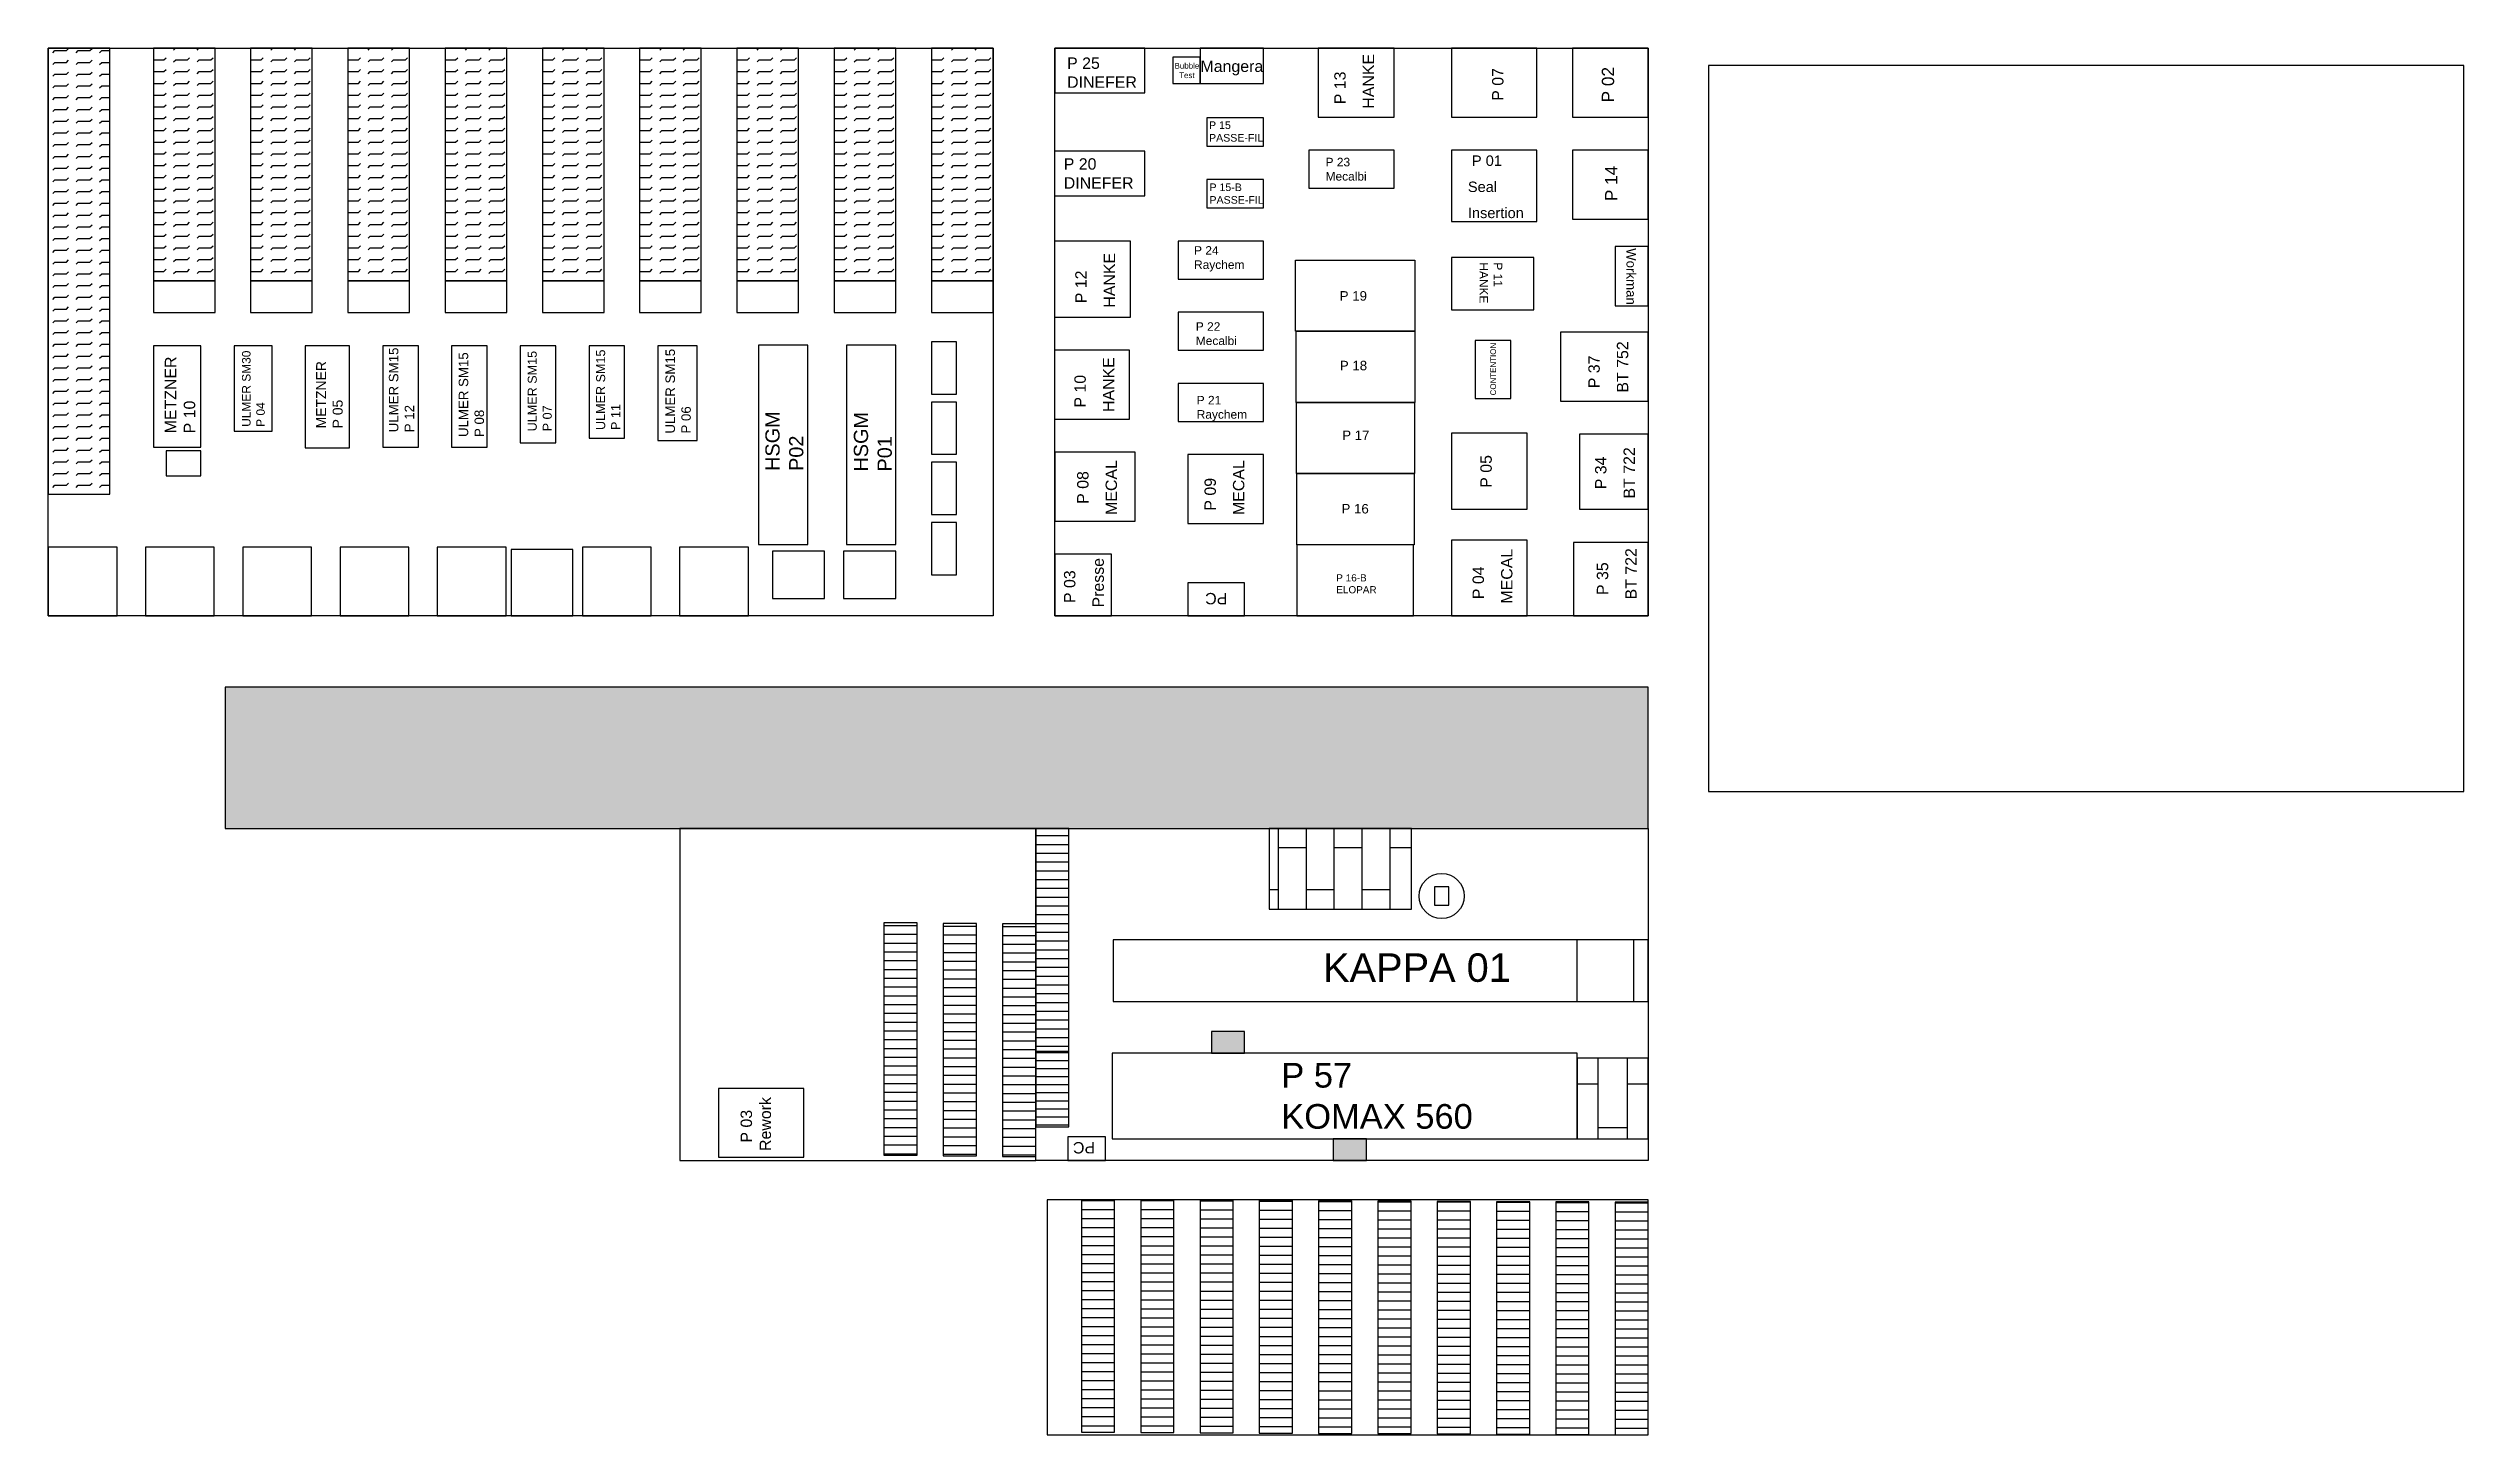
# Model space of a CAD drawing. Header units: inches. Extents: x 0 to 5092, y 0 to 2923.
import ezdxf

# ---------------------------------------------------------------- set-up
doc = ezdxf.new("R2010")
doc.units = ezdxf.units.IN
doc.header["$MEASUREMENT"] = 0
doc.styles.get("Standard").update_dxf_attribs({"font": 'arial.ttf'})

# ---------------------------------------------------------------- blocks, each defined once
blk = doc.blocks.new('P24')
at = {"color": 7, "true_color": 0xffffff}
blk.add_lwpolyline([(3626.1, 3295.8), (3806.1, 3295.8), (3806.1, 3375.8), (3626.1, 3375.8)], close=True, dxfattribs=at)
at = {"insert": (3659.5, 3365.2), "char_height": 18, "attachment_point": 1}
blk.add_mtext_dynamic_manual_height_columns('P 24 \\PRaychem', width=113.925, gutter_width=12.5, heights=[0], dxfattribs=at)
blk = doc.blocks.new('P23')
at = {"color": 7, "true_color": 0xffffff}
blk.add_lwpolyline([(3626.1, 3145.8), (3806.1, 3145.8), (3806.1, 3225.8), (3626.1, 3225.8)], close=True, dxfattribs=at)
at = {"insert": (3661.4, 3210), "char_height": 18, "attachment_point": 1}
blk.add_mtext_dynamic_manual_height_columns('P 23 \\PMecalbi', width=113.925, gutter_width=12.5, heights=[0], dxfattribs=at)
blk = doc.blocks.new('P22')
at = {"color": 7, "true_color": 0xffffff}
blk.add_lwpolyline([(3626.1, 2995.8), (3806.1, 2995.8), (3806.1, 3075.8), (3626.1, 3075.8)], close=True, dxfattribs=at)
at = {"insert": (3663.2, 3054.8), "char_height": 18, "attachment_point": 1}
blk.add_mtext_dynamic_manual_height_columns('P 22 \\PMecalbi', width=113.925, gutter_width=12.5, heights=[0], dxfattribs=at)
blk = doc.blocks.new('P21')
at = {"color": 7, "true_color": 0xffffff}
blk.add_lwpolyline([(3626.1, 2845.8), (3806.1, 2845.8), (3806.1, 2925.8), (3626.1, 2925.8)], close=True, dxfattribs=at)
at = {"insert": (3665.1, 2899.6), "char_height": 18, "attachment_point": 1}
blk.add_mtext_dynamic_manual_height_columns('P 21 \\PRaychem', width=113.925, gutter_width=12.5, heights=[0], dxfattribs=at)
blk = doc.blocks.new('P15')
blk.add_lwpolyline([(3626.1, 2551.7), (3746.1, 2551.7), (3746.1, 2611.7), (3626.1, 2611.7)], close=True)
at = {"insert": (3631.1, 2604.2), "char_height": 16, "attachment_point": 1}
blk.add_mtext_dynamic_manual_height_columns('P 15\\PPASSE-FIL', width=97.126, gutter_width=12.5, heights=[0], dxfattribs=at)
blk = doc.blocks.new('P15-B')
blk.add_lwpolyline([(3626.1, 2353.8), (3746.1, 2353.8), (3746.1, 2413.8), (3626.1, 2413.8)], close=True)
at = {"insert": (3632, 2405.4), "char_height": 16, "attachment_point": 1}
blk.add_mtext_dynamic_manual_height_columns('P 15-B\\PPASSE-FIL', width=97.126, gutter_width=12.5, heights=[0], dxfattribs=at)
blk = doc.blocks.new('P25')
blk.add_lwpolyline([(3769.6, 2353.8), (3959.6, 2353.8), (3959.6, 2447.8), (3769.6, 2447.8)], close=True)
at = {"insert": (3795.8, 2428.5), "char_height": 24, "attachment_point": 1}
blk.add_mtext_dynamic_manual_height_columns('P 25 \\PDINEFER', width=152.973, gutter_width=12.5, heights=[0], dxfattribs=at)
blk = doc.blocks.new('P20')
blk.add_lwpolyline([(3777, 2551.7), (3967, 2551.7), (3967, 2645.7), (3777, 2645.7)], close=True)
at = {"insert": (3796.2, 2630.9), "char_height": 24, "attachment_point": 1}
blk.add_mtext_dynamic_manual_height_columns('P 20 \\PDINEFER', width=152.973, gutter_width=12.5, heights=[0], dxfattribs=at)
blk = doc.blocks.new('P11')
blk.add_lwpolyline([(3993.6, 2353.8), (4103.6, 2353.8), (4103.6, 2527.8), (3993.6, 2527.8)], close=True)
at = {"insert": (4003.8, 2461), "char_height": 18, "attachment_point": 1}
blk.add_mtext_dynamic_manual_height_columns('P 11\\PHANKE', width=55.388, gutter_width=12.5, heights=[0], dxfattribs=at)
blk = doc.blocks.new('CONTENTION')
blk.add_lwpolyline([(3626.1, 2021.8), (3701.1, 2021.8), (3701.1, 2143.8), (3626.1, 2143.8)], close=True)
at = {"insert": (3658.1, 2028.2), "char_height": 12, "attachment_point": 1, "rotation": 90}
blk.add_mtext_dynamic_manual_height_columns('CONTENTION ', width=35.228, gutter_width=12.5, heights=[0], dxfattribs=at)
blk = doc.blocks.new('REWORK_03')
blk.add_lwpolyline([(2249.1, 1152.8), (2429.1, 1152.8), (2429.1, 1297.8), (2249.1, 1297.8)], close=True)
at = {"insert": (2327.9, 1222.7), "char_height": 24, "attachment_point": 5, "rotation": 90}
blk.add_mtext_dynamic_manual_height_columns('P 03  Rework', width=119.801, gutter_width=12.5, heights=[0], dxfattribs=at)
blk = doc.blocks.new('Z_B')
at = {"color": 242, "true_color": 0xcd2027}
blk.add_lwpolyline([(3516.2, 1386.8), (5108.2, 1386.8), (5108.2, 2916.8), (3516.2, 2916.8)], close=True, dxfattribs=at)
blk = doc.blocks.new('P14')
blk.add_lwpolyline([(2249.1, 1577.8), (2409.1, 1577.8), (2409.1, 1722.8), (2249.1, 1722.8)], close=True)
at = {"insert": (2318, 1605.6), "char_height": 26, "attachment_point": 1, "rotation": 90}
blk.add_mtext_dynamic_manual_height_columns('\\pxsm1.5; P 14 ', width=119.801, gutter_width=12.5, heights=[0], dxfattribs=at)
blk = doc.blocks.new('P02')
blk.add_lwpolyline([(2471.7, 1577.8), (2631.7, 1577.8), (2631.7, 1722.8), (2471.7, 1722.8)], close=True)
at = {"insert": (2533.7, 1598.7), "char_height": 26, "attachment_point": 1, "rotation": 90}
blk.add_mtext_dynamic_manual_height_columns('\\pxsm1.5; P 02', width=119.801, gutter_width=12.5, heights=[0], dxfattribs=at)
blk = doc.blocks.new('P09')
blk.add_lwpolyline([(2701.8, 1577.8), (2861.8, 1577.8), (2861.8, 1722.8), (2701.8, 1722.8)], close=True)
at = {"insert": (2737.2, 1595.4), "char_height": 24, "attachment_point": 1, "rotation": 90}
blk.add_mtext_dynamic_manual_height_columns('\\pxsm1.5; P 09 \\PMECAL', width=119.801, gutter_width=12.5, heights=[0], dxfattribs=at)
blk = doc.blocks.new('P13')
blk.add_lwpolyline([(2888.5, 1577.8), (3048.5, 1577.8), (3048.5, 1722.8), (2888.5, 1722.8)], close=True)
at = {"insert": (2922.2, 1595.5), "char_height": 24, "attachment_point": 1, "rotation": 90}
blk.add_mtext_dynamic_manual_height_columns('\\pxsm1.5; P 13 \\PHANKE', width=119.801, gutter_width=12.5, heights=[0], dxfattribs=at)
blk = doc.blocks.new('P01')
blk.add_lwpolyline([(3068, 1572.8), (3248, 1572.8), (3248, 1722.8), (3068, 1722.8)], close=True)
at = {"insert": (3102.7, 1711.9), "char_height": 22, "attachment_point": 1}
blk.add_mtext_dynamic_manual_height_columns('\\pxsm1.5; P 01 Seal Insertion', width=130.567, gutter_width=12.5, heights=[0], dxfattribs=at)
blk = doc.blocks.new('P37')
blk.add_lwpolyline([(3314.1, 1577.8), (3499.1, 1577.8), (3499.1, 1722.8), (3314.1, 1722.8)], close=True)
at = {"insert": (3372.8, 1595.5), "char_height": 24, "attachment_point": 1, "rotation": 90}
blk.add_mtext_dynamic_manual_height_columns('\\pxsm1.5; P 37 \\PBT 752', width=119.801, gutter_width=12.5, heights=[0], dxfattribs=at)
blk = doc.blocks.new('P05')
blk.add_lwpolyline([(2249.1, 1336), (2409.1, 1336), (2409.1, 1496), (2249.1, 1496)], close=True)
at = {"insert": (2310.1, 1371.8), "char_height": 24, "attachment_point": 1, "rotation": 90}
blk.add_mtext_dynamic_manual_height_columns('\\pxsm1.5; P 05', width=119.801, gutter_width=12.5, heights=[0], dxfattribs=at)
blk = doc.blocks.new('PC-A')
at = {"color": 175, "true_color": 0x4554a5}
blk.add_lwpolyline([(2544.3, 1348.5), (2614.3, 1348.5), (2614.3, 1468.5), (2544.3, 1468.5)], close=True, dxfattribs=at)
at = {"color": 175, "true_color": 0x4554a5, "insert": (2580.9, 1408.3), "char_height": 24, "attachment_point": 5, "rotation": 90}
blk.add_mtext_dynamic_manual_height_columns('PC', width=119.801, gutter_width=12.5, heights=[0], dxfattribs=at)
blk = doc.blocks.new('P04')
blk.add_lwpolyline([(2668.9, 1344.2), (2828.9, 1344.2), (2828.9, 1504.2), (2668.9, 1504.2)], close=True)
at = {"insert": (2713.5, 1370.2), "char_height": 24, "attachment_point": 1, "rotation": 90}
blk.add_mtext_dynamic_manual_height_columns('\\pxsm1.5; P 04 \\PMECAL', width=119.801, gutter_width=12.5, heights=[0], dxfattribs=at)
blk = doc.blocks.new('P12')
blk.add_lwpolyline([(2878.1, 1344.1), (3038.1, 1344.1), (3038.1, 1504.1), (2878.1, 1504.1)], close=True)
at = {"insert": (2921.6, 1363.9), "char_height": 24, "attachment_point": 1, "rotation": 90}
blk.add_mtext_dynamic_manual_height_columns('\\pxsm1.5; P 12 \\PHANKE', width=119.801, gutter_width=12.5, heights=[0], dxfattribs=at)
blk = doc.blocks.new('PRESSE_03')
at = {"color": 175, "true_color": 0x4554a5}
blk.add_lwpolyline([(3117.8, 1362.1), (3237.8, 1362.1), (3237.8, 1492.1), (3117.8, 1492.1)], close=True, dxfattribs=at)
at = {"color": 175, "true_color": 0x4554a5, "insert": (3137.4, 1379.9), "char_height": 24, "attachment_point": 1, "rotation": 90}
blk.add_mtext_dynamic_manual_height_columns('\\pxsm1.5; P 03 \\PPresse', width=119.801, gutter_width=12.5, heights=[0], dxfattribs=at)
blk = doc.blocks.new('P35')
blk.add_lwpolyline([(3341.1, 1352.1), (3499.1, 1352.1), (3499.1, 1507.1), (3341.1, 1507.1)], close=True)
at = {"insert": (3390.6, 1386.8), "char_height": 24, "attachment_point": 1, "rotation": 90}
blk.add_mtext_dynamic_manual_height_columns('\\pxsm1.5; P 35 \\PBT 722', width=119.801, gutter_width=12.5, heights=[0], dxfattribs=at)
blk = doc.blocks.new('P07')
blk.add_lwpolyline([(2471.7, 1152.8), (2651.7, 1152.8), (2651.7, 1297.8), (2471.7, 1297.8)], close=True)
at = {"insert": (2569.6, 1221.7), "char_height": 24, "attachment_point": 5, "rotation": 90}
blk.add_mtext_dynamic_manual_height_columns('P 07', width=119.801, gutter_width=12.5, heights=[0], dxfattribs=at)
blk = doc.blocks.new('P08')
blk.add_lwpolyline([(2691.8, 1152.8), (2861.8, 1152.8), (2861.8, 1297.8), (2691.8, 1297.8)], close=True)
at = {"insert": (2781.3, 1223.5), "char_height": 24, "attachment_point": 5, "rotation": 90}
blk.add_mtext_dynamic_manual_height_columns('\\pxsm1.5;P 08 \\P\\ps*;MECAL', width=119.801, gutter_width=12.5, heights=[0], dxfattribs=at)
blk = doc.blocks.new('P10')
blk.add_lwpolyline([(2890.5, 1152.8), (3048.5, 1152.8), (3048.5, 1297.8), (2890.5, 1297.8)], close=True)
at = {"insert": (2932.1, 1167.6), "char_height": 24, "attachment_point": 1, "rotation": 90}
blk.add_mtext_dynamic_manual_height_columns('\\pxsm1.5; P 10 \\PHANKE', width=119.801, gutter_width=12.5, heights=[0], dxfattribs=at)
blk = doc.blocks.new('P34')
blk.add_lwpolyline([(3354.1, 1152.8), (3499.1, 1152.8), (3499.1, 1310.8), (3354.1, 1310.8)], close=True)
at = {"insert": (3428.9, 1229.3), "char_height": 24, "attachment_point": 5, "rotation": 90}
blk.add_mtext_dynamic_manual_height_columns('\\pxsm1.5;P 34 \\P\\ps*;BT 722', width=119.801, gutter_width=12.5, heights=[0], dxfattribs=at)
blk = doc.blocks.new('poutre')
at = {"color": 6}
blk.add_lwpolyline([(2938.6, 1146.8), (2968.6, 1146.8), (2968.6, 1185.8), (2938.6, 1185.8)], close=True, dxfattribs=at)
blk.add_circle((2953.6, 1166.3), 47.6, dxfattribs=at)
blk = doc.blocks.new('P19+Ref')
blk.add_lwpolyline([(3864.2, 2316.8), (4116, 2316.8), (4116, 2166.8), (3864.2, 2166.8)], close=True)
at = {"insert": (3957.6, 2251.4), "char_height": 20, "attachment_point": 1}
blk.add_mtext_dynamic_manual_height_columns('P 19 ', width=70.41, gutter_width=12.5, heights=[0], dxfattribs=at)
blk = doc.blocks.new('P18+Ref')
blk.add_lwpolyline([(3864.2, 2466.8), (4114.6, 2466.8), (4114.6, 2316.8), (3864.2, 2316.8)], close=True)
at = {"insert": (3956.5, 2404.6), "char_height": 20, "attachment_point": 1}
blk.add_mtext_dynamic_manual_height_columns('P 18 ', width=70.41, gutter_width=12.5, heights=[0], dxfattribs=at)
blk = doc.blocks.new('P17+Ref')
blk.add_lwpolyline([(3864.2, 2616.8), (4113.1, 2616.8), (4113.1, 2466.8), (3864.2, 2466.8)], close=True)
at = {"insert": (3960.7, 2557.5), "char_height": 20, "attachment_point": 1}
blk.add_mtext_dynamic_manual_height_columns('P 17 ', width=70.41, gutter_width=12.5, heights=[0], dxfattribs=at)
blk = doc.blocks.new('P16+Ref')
blk.add_lwpolyline([(3864.2, 2766.8), (4111.7, 2766.8), (4111.7, 2616.8), (3864.2, 2616.8)], close=True)
at = {"insert": (3958.5, 2702.7), "char_height": 20, "attachment_point": 1}
blk.add_mtext_dynamic_manual_height_columns('P 16 ', width=70.41, gutter_width=12.5, heights=[0], dxfattribs=at)
blk = doc.blocks.new('P16-B+Ref')
blk.add_lwpolyline([(4110.2, 2916.8), (3864.2, 2916.8), (3864.2, 2766.8), (4110.2, 2766.8)], close=True)
at = {"insert": (3947.5, 2854.5), "char_height": 15, "attachment_point": 1}
blk.add_mtext_dynamic_manual_height_columns('P 16-B\\PELOPAR', width=104.342, gutter_width=12.5, heights=[0], dxfattribs=at)
blk = doc.blocks.new('Z_FREE')
at = {"color": 116, "true_color": 0x136734}
blk.add_lwpolyline([(2137.8, 2953.3), (3389.2, 2953.3), (3389.2, 1756.8), (2137.8, 1756.8)], close=True, dxfattribs=at)
blk = doc.blocks.new('WORKMAN_A')
at = {"color": 175, "true_color": 0x4554a5}
blk.add_lwpolyline([(3123, 1152.8), (3248, 1152.8), (3248, 1222.8), (3123, 1222.8)], close=True, dxfattribs=at)
at = {"color": 175, "true_color": 0x4554a5, "insert": (3185.9, 1186.7), "char_height": 20, "attachment_point": 5}
blk.add_mtext_dynamic_manual_height_columns('Workman', width=119.801, gutter_width=12.5, heights=[0], dxfattribs=at)
blk = doc.blocks.new('Bubble_Test')
at = {"color": 175, "true_color": 0x4554a5}
blk.add_lwpolyline([(3883.6, 2092.7), (3940.6, 2092.7), (3940.6, 2147.7), (3883.6, 2147.7)], close=True, dxfattribs=at)
at = {"color": 175, "true_color": 0x4554a5, "insert": (3913, 2119.8), "char_height": 12, "attachment_point": 5}
blk.add_mtext_dynamic_manual_height_columns('Bubble \\PTest', width=119.801, gutter_width=12.5, heights=[0], dxfattribs=at)
blk = doc.blocks.new('mangera')
at = {"color": 175, "true_color": 0x4554a5}
blk.add_lwpolyline([(3940.6, 2092.7), (4074.6, 2092.7), (4074.6, 2166.7), (3940.6, 2166.7)], close=True, dxfattribs=at)
at = {"color": 175, "true_color": 0x4554a5, "insert": (4007.7, 2125.3), "char_height": 24, "attachment_point": 5}
blk.add_mtext_dynamic_manual_height_columns('Mangera', width=119.801, gutter_width=12.5, heights=[0], dxfattribs=at)
blk = doc.blocks.new('PC_B')
at = {"color": 175, "true_color": 0x4554a5}
blk.add_lwpolyline([(4763.8, 1971.6), (4813.8, 1971.6), (4813.8, 2051.2), (4763.8, 2051.2)], close=True, dxfattribs=at)
at = {"color": 175, "true_color": 0x4554a5, "insert": (4778.7, 1993.7), "char_height": 24, "attachment_point": 1, "rotation": 90}
blk.add_mtext_dynamic_manual_height_columns('PC', width=26.14, gutter_width=12.5, heights=[0], dxfattribs=at)
blk = doc.blocks.new('BoB_KAPPA01')
at = {"true_color": 0x727430}
h = blk.add_hatch(dxfattribs=at)
h.set_pattern_fill('AR-BRSTD', color=67, scale=0.87, style=0)
h.set_pattern_definition([(0, (0, 0), (0, 58.93537), []), (90, (0, 0), (-88.392, 58.9354), [58.9354, -58.9354])])
h.paths.add_polyline_path([(5048.1, 3075.8), (5218.1, 3075.8), (5218.1, 3375.8), (5048.1, 3375.8)])
at = {"color": 67, "true_color": 0x727430}
blk.add_lwpolyline([(5048.1, 3075.8), (5218.1, 3075.8), (5218.1, 3375.8), (5048.1, 3375.8)], close=True, dxfattribs=at)
blk = doc.blocks.new('SMED_P57')
at = {"true_color": 0x136734}
h = blk.add_hatch(color=116, dxfattribs=at)
h.dxf.hatch_style = 1
h.paths.add_polyline_path([(4463.1, 2406.3), (4533.1, 2406.3), (4533.1, 2452.3), (4463.1, 2452.3)])
at = {"color": 116, "true_color": 0x136734}
blk.add_lwpolyline([(4463.1, 2406.3), (4533.1, 2406.3), (4533.1, 2452.3), (4463.1, 2452.3)], close=True, dxfattribs=at)
blk = doc.blocks.new('SMED02_P75')
at = {"true_color": 0x136734}
h = blk.add_hatch(color=116, dxfattribs=at)
h.dxf.hatch_style = 1
h.paths.add_polyline_path([(4734.6, 2799.6), (4804.6, 2799.6), (4804.6, 2845.6), (4734.6, 2845.6)])
at = {"color": 116, "true_color": 0x136734}
blk.add_lwpolyline([(4734.6, 2799.6), (4804.6, 2799.6), (4804.6, 2845.6), (4734.6, 2845.6)], close=True, dxfattribs=at)
blk = doc.blocks.new('KAPPA01')
blk.add_lwpolyline([(5088.1, 1896.3), (5218.1, 1896.3), (5218.1, 3024.3), (5088.1, 3024.3)], close=True)
at = {"insert": (5116.5, 2338.6), "char_height": 60, "attachment_point": 1, "rotation": 90}
blk.add_mtext_dynamic_manual_height_columns('KAPPA 01', width=379.736, gutter_width=12.5, heights=[0], dxfattribs=at)
blk = doc.blocks.new('BoB+KAPPA01')
at = {"color": 175, "true_color": 0x4554a5}
blk.add_blockref('KAPPA01', (-109.9, -407.5), dxfattribs=at)
blk = doc.blocks.new('pagoda')
at = {"true_color": 0xcd6928}
h = blk.add_hatch(dxfattribs=at)
h.set_pattern_fill('ACAD_ISO05W100', color=32, scale=3.7)
h.set_pattern_definition([(0, (-2575.834, -4472.231), (0, 18.5), [88.8, -11.1, 1.85, -11.1, 1.85, -11.1])])
h.paths.add_polyline_path([(4861.7, 1525.3), (4931.7, 1525.3), (4931.7, 1995.3), (4861.7, 1995.3)])
at = {"color": 32, "true_color": 0xcd6928}
blk.add_lwpolyline([(4861.7, 1525.3), (4931.7, 1525.3), (4931.7, 1995.3), (4861.7, 1995.3)], close=True, dxfattribs=at)
blk = doc.blocks.new('HSGM_01')
blk.add_lwpolyline([(3182.7, 2469.8), (3286.7, 2469.8), (3286.7, 2889.8), (3182.7, 2889.8)], close=True)
at = {"insert": (3198.3, 2623.7), "char_height": 30, "attachment_point": 1, "rotation": 90}
blk.add_mtext_dynamic_manual_height_columns('HSGM P01', width=59.269, gutter_width=12.5, heights=[0], dxfattribs=at)
blk = doc.blocks.new('HSGM_02')
blk.add_lwpolyline([(2997.2, 2469.8), (3101.2, 2469.8), (3101.2, 2889.8), (2997.2, 2889.8)], close=True)
at = {"insert": (3011.8, 2625), "char_height": 30, "attachment_point": 1, "rotation": 90}
blk.add_mtext_dynamic_manual_height_columns('HSGM P02', width=57.62, gutter_width=12.5, heights=[0], dxfattribs=at)
blk = doc.blocks.new('SM15_06')
blk.add_lwpolyline([(2775.2, 2649), (2858.2, 2649), (2858.2, 2849), (2775.2, 2849)], close=True)
at = {"insert": (2791.2, 2663.9), "char_height": 20, "attachment_point": 1, "rotation": 90}
blk.add_mtext_dynamic_manual_height_columns('ULMER SM15 \\PP 06', width=181.005, gutter_width=12.5, heights=[0], dxfattribs=at)
blk = doc.blocks.new('SM15_11')
blk.add_lwpolyline([(2650.1, 2654), (2725.1, 2654), (2725.1, 2849), (2650.1, 2849)], close=True)
at = {"insert": (2665, 2671.4), "char_height": 19, "attachment_point": 1, "rotation": 90}
blk.add_mtext_dynamic_manual_height_columns('ULMER SM15\\PP 11 ', width=181.005, gutter_width=12.5, heights=[0], dxfattribs=at)
blk = doc.blocks.new('SM15_07')
blk.add_lwpolyline([(2510.2, 2644), (2585.2, 2644), (2585.2, 2849), (2510.2, 2849)], close=True)
at = {"insert": (2525.8, 2668.6), "char_height": 19, "attachment_point": 1, "rotation": 90}
blk.add_mtext_dynamic_manual_height_columns('ULMER SM15\\PP 07 ', width=181.005, gutter_width=12.5, heights=[51.4], dxfattribs=at)
blk = doc.blocks.new('SM15_08')
blk.add_lwpolyline([(2383.7, 2635), (2458.7, 2635), (2458.7, 2849), (2383.7, 2849)], close=True)
at = {"insert": (2398.9, 2656.6), "char_height": 20, "attachment_point": 1, "rotation": 90}
blk.add_mtext_dynamic_manual_height_columns('ULMER SM15\\PP 08 ', width=181.005, gutter_width=12.5, heights=[0], dxfattribs=at)
blk = doc.blocks.new('SM15_12')
blk.add_lwpolyline([(2228.2, 2635), (2303.2, 2635), (2303.2, 2849), (2228.2, 2849)], close=True)
at = {"insert": (2241.1, 2666.6), "char_height": 20, "attachment_point": 1, "rotation": 90}
blk.add_mtext_dynamic_manual_height_columns('ULMER SM15\\PP 12 ', width=181.005, gutter_width=12.5, heights=[0], dxfattribs=at)
blk = doc.blocks.new('METZNER_05')
blk.add_lwpolyline([(2079.6, 2634), (2173.1, 2634), (2173.1, 2849), (2079.6, 2849)], close=True)
at = {"insert": (2102.6, 2674.9), "char_height": 21, "attachment_point": 1, "rotation": 90}
blk.add_mtext_dynamic_manual_height_columns('METZNER\\PP 05', width=145.38, gutter_width=12.5, heights=[0], dxfattribs=at)
blk = doc.blocks.new('SM30_04')
blk.add_lwpolyline([(1939.3, 2669), (2019.3, 2669), (2019.3, 2849), (1939.3, 2849)], close=True)
at = {"insert": (1956.1, 2678.1), "char_height": 18, "attachment_point": 1, "rotation": 90}
blk.add_mtext_dynamic_manual_height_columns('ULMER SM30\\PP 04', width=159.463, gutter_width=12.5, heights=[0], dxfattribs=at)
blk = doc.blocks.new('METZNER_10')
blk.add_lwpolyline([(1736, 2635), (1836, 2635), (1836, 2849), (1736, 2849)], close=True)
at = {"insert": (1760, 2664.3), "char_height": 24, "attachment_point": 1, "rotation": 90}
blk.add_mtext_dynamic_manual_height_columns('METZNER\\PP 10 ', width=69.063, gutter_width=12.5, heights=[0], dxfattribs=at)
blk = doc.blocks.new('BOX')
at = {"true_color": 0x139b48}
h = blk.add_hatch(dxfattribs=at)
h.set_pattern_fill('FLEX', color=114, scale=3.9)
h.set_pattern_definition([(0, (-1373.282, -4957.616), (0, 24.765), [24.765, -24.765]), (45, (-1348.517, -4957.616), (0, 24.765), [6.19125, -22.6405, 6.19125, -35.023])])
h.paths.add_polyline_path([(1348.6, 1946.1), (1478.6, 1946.1), (1478.6, 2886.1), (1348.6, 2886.1)])
at = {"color": 114, "true_color": 0x139b48}
blk.add_lwpolyline([(1348.6, 1946.1), (1478.6, 1946.1), (1478.6, 2886.1), (1348.6, 2886.1)], close=True, dxfattribs=at)
blk = doc.blocks.new('PC_cuttingtubes')
for points in [[(3243.1, 2157.3), (3296.1, 2157.3), (3296.1, 2267.3), (3243.1, 2267.3)], [(3243.1, 2030.4), (3296.1, 2030.4), (3296.1, 2140.4), (3243.1, 2140.4)], [(3243.1, 1903.4), (3296.1, 1903.4), (3296.1, 2013.4), (3243.1, 2013.4)], [(3243.1, 1776.4), (3296.1, 1776.4), (3296.1, 1886.4), (3243.1, 1886.4)]]:
    blk.add_lwpolyline(points, close=True)
blk = doc.blocks.new('BOX_01')
blk.add_lwpolyline([(3058.1, 1726.1), (3168.1, 1726.1), (3168.1, 1826.1), (3058.1, 1826.1)], close=True)
blk = doc.blocks.new('BOX_02')
blk.add_lwpolyline([(2908.1, 1726.1), (3018.1, 1726.1), (3018.1, 1826.1), (2908.1, 1826.1)], close=True)
blk = doc.blocks.new('BOX_1')
at = {"true_color": 0x139b48}
h = blk.add_hatch(dxfattribs=at)
h.set_pattern_fill('FLEX', color=114, scale=3.9)
h.set_pattern_definition([(0, (323.56, -5769.633), (0, 24.765), [24.765, -24.765]), (45, (348.324, -5769.633), (0, 24.765), [6.19125, -22.6405, 6.19125, -35.023])])
h.paths.add_polyline_path([(3243.1, 2396.1), (3373.1, 2396.1), (3373.1, 2886.1), (3243.1, 2886.1)])
at = {"color": 114, "true_color": 0x139b48}
for points in [[(3243.1, 2396.1), (3373.1, 2396.1), (3373.1, 2886.1), (3243.1, 2886.1)], [(3243.1, 2329.1), (3373.1, 2329.1), (3373.1, 2396.1), (3243.1, 2396.1)]]:
    blk.add_lwpolyline(points, close=True, dxfattribs=at)
blk = doc.blocks.new('BOX_2')
at = {"true_color": 0x139b48}
h = blk.add_hatch(dxfattribs=at)
h.set_pattern_fill('FLEX', color=114, scale=3.9)
h.set_pattern_definition([(0, (118.56, -5769.633), (0, 24.765), [24.765, -24.765]), (45, (143.324, -5769.633), (0, 24.765), [6.19125, -22.6405, 6.19125, -35.023])])
h.paths.add_polyline_path([(3038.1, 2396.1), (3168.1, 2396.1), (3168.1, 2886.1), (3038.1, 2886.1)])
at = {"color": 114, "true_color": 0x139b48}
for points in [[(3038.1, 2396.1), (3168.1, 2396.1), (3168.1, 2886.1), (3038.1, 2886.1)], [(3038.1, 2329.1), (3168.1, 2329.1), (3168.1, 2396.1), (3038.1, 2396.1)]]:
    blk.add_lwpolyline(points, close=True, dxfattribs=at)
blk = doc.blocks.new('BOX_3')
at = {"true_color": 0x139b48}
h = blk.add_hatch(dxfattribs=at)
h.set_pattern_fill('FLEX', color=114, scale=3.9)
h.set_pattern_definition([(0, (-86.44, -5769.633), (0, 24.765), [24.765, -24.765]), (45, (-61.676, -5769.633), (0, 24.765), [6.19125, -22.6405, 6.19125, -35.023])])
h.paths.add_polyline_path([(2833.1, 2396.1), (2963.1, 2396.1), (2963.1, 2886.1), (2833.1, 2886.1)])
at = {"color": 114, "true_color": 0x139b48}
for points in [[(2833.1, 2396.1), (2963.1, 2396.1), (2963.1, 2886.1), (2833.1, 2886.1)], [(2833.1, 2329.1), (2963.1, 2329.1), (2963.1, 2396.1), (2833.1, 2396.1)]]:
    blk.add_lwpolyline(points, close=True, dxfattribs=at)
blk = doc.blocks.new('BOX_4')
at = {"true_color": 0x139b48}
h = blk.add_hatch(dxfattribs=at)
h.set_pattern_fill('FLEX', color=114, scale=3.9)
h.set_pattern_definition([(0, (-291.44, -5769.633), (0, 24.765), [24.765, -24.765]), (45, (-266.676, -5769.633), (0, 24.765), [6.19125, -22.6405, 6.19125, -35.023])])
h.paths.add_polyline_path([(2628.1, 2396.1), (2758.1, 2396.1), (2758.1, 2886.1), (2628.1, 2886.1)])
at = {"color": 114, "true_color": 0x139b48}
for points in [[(2628.1, 2396.1), (2758.1, 2396.1), (2758.1, 2886.1), (2628.1, 2886.1)], [(2628.1, 2329.1), (2758.1, 2329.1), (2758.1, 2396.1), (2628.1, 2396.1)]]:
    blk.add_lwpolyline(points, close=True, dxfattribs=at)
blk = doc.blocks.new('BOX_5')
at = {"true_color": 0x139b48}
h = blk.add_hatch(dxfattribs=at)
h.set_pattern_fill('FLEX', color=114, scale=3.9)
h.set_pattern_definition([(0, (-496.44, -5769.633), (0, 24.765), [24.765, -24.765]), (45, (-471.676, -5769.633), (0, 24.765), [6.19125, -22.6405, 6.19125, -35.023])])
h.paths.add_polyline_path([(2423.1, 2396.1), (2553.1, 2396.1), (2553.1, 2886.1), (2423.1, 2886.1)])
at = {"color": 114, "true_color": 0x139b48}
for points in [[(2423.1, 2396.1), (2553.1, 2396.1), (2553.1, 2886.1), (2423.1, 2886.1)], [(2423.1, 2329.1), (2553.1, 2329.1), (2553.1, 2396.1), (2423.1, 2396.1)]]:
    blk.add_lwpolyline(points, close=True, dxfattribs=at)
blk = doc.blocks.new('BOX_6')
at = {"true_color": 0x139b48}
h = blk.add_hatch(dxfattribs=at)
h.set_pattern_fill('FLEX', color=114, scale=3.9)
h.set_pattern_definition([(0, (-701.44, -5769.633), (0, 24.765), [24.765, -24.765]), (45, (-676.676, -5769.633), (0, 24.765), [6.19125, -22.6405, 6.19125, -35.023])])
h.paths.add_polyline_path([(2218.1, 2396.1), (2348.1, 2396.1), (2348.1, 2886.1), (2218.1, 2886.1)])
at = {"color": 114, "true_color": 0x139b48}
for points in [[(2218.1, 2396.1), (2348.1, 2396.1), (2348.1, 2886.1), (2218.1, 2886.1)], [(2218.1, 2329.1), (2348.1, 2329.1), (2348.1, 2396.1), (2218.1, 2396.1)]]:
    blk.add_lwpolyline(points, close=True, dxfattribs=at)
blk = doc.blocks.new('BOX_7')
at = {"true_color": 0x139b48}
h = blk.add_hatch(dxfattribs=at)
h.set_pattern_fill('FLEX', color=114, scale=3.9)
h.set_pattern_definition([(0, (-906.44, -5769.633), (0, 24.765), [24.765, -24.765]), (45, (-881.676, -5769.633), (0, 24.765), [6.19125, -22.6405, 6.19125, -35.023])])
h.paths.add_polyline_path([(2013.1, 2396.1), (2143.1, 2396.1), (2143.1, 2886.1), (2013.1, 2886.1)])
at = {"color": 114, "true_color": 0x139b48}
for points in [[(2013.1, 2396.1), (2143.1, 2396.1), (2143.1, 2886.1), (2013.1, 2886.1)], [(2013.1, 2329.1), (2143.1, 2329.1), (2143.1, 2396.1), (2013.1, 2396.1)]]:
    blk.add_lwpolyline(points, close=True, dxfattribs=at)
blk = doc.blocks.new('BOX_8')
at = {"true_color": 0x139b48}
h = blk.add_hatch(dxfattribs=at)
h.set_pattern_fill('FLEX', color=114, scale=3.9)
h.set_pattern_definition([(0, (-1111.44, -5769.633), (0, 24.765), [24.765, -24.765]), (45, (-1086.676, -5769.633), (0, 24.765), [6.19125, -22.6405, 6.19125, -35.023])])
h.paths.add_polyline_path([(1808.1, 2396.1), (1938.1, 2396.1), (1938.1, 2886.1), (1808.1, 2886.1)])
at = {"color": 114, "true_color": 0x139b48}
for points in [[(1808.1, 2396.1), (1938.1, 2396.1), (1938.1, 2886.1), (1808.1, 2886.1)], [(1808.1, 2329.1), (1938.1, 2329.1), (1938.1, 2396.1), (1808.1, 2396.1)]]:
    blk.add_lwpolyline(points, close=True, dxfattribs=at)
blk = doc.blocks.new('BOX_9')
at = {"true_color": 0x139b48}
h = blk.add_hatch(dxfattribs=at)
h.set_pattern_fill('FLEX', color=114, scale=3.9)
h.set_pattern_definition([(0, (-1316.44, -5769.633), (0, 24.765), [24.765, -24.765]), (45, (-1291.676, -5769.633), (0, 24.765), [6.19125, -22.6405, 6.19125, -35.023])])
h.paths.add_polyline_path([(1603.1, 2396.1), (1733.1, 2396.1), (1733.1, 2886.1), (1603.1, 2886.1)])
at = {"color": 114, "true_color": 0x139b48}
for points in [[(1603.1, 2396.1), (1733.1, 2396.1), (1733.1, 2886.1), (1603.1, 2886.1)], [(1603.1, 2329.1), (1733.1, 2329.1), (1733.1, 2396.1), (1603.1, 2396.1)]]:
    blk.add_lwpolyline(points, close=True, dxfattribs=at)
blk = doc.blocks.new('Z_CuttingTubes')
at = {"color": 2, "true_color": 0xf1eb1f}
blk.add_lwpolyline([(16.2, 2953.3), (2007.8, 2953.3), (2007.8, 1756.8), (16.2, 1756.8)], close=True, dxfattribs=at)
blk = doc.blocks.new('Dereeling_tbl06')
at = {"color": 30, "true_color": 0xf26722}
blk.add_lwpolyline([(1347.1, 1756.8), (1492.1, 1756.8), (1492.1, 1901.8), (1347.1, 1901.8)], close=True, dxfattribs=at)
blk = doc.blocks.new('Dereeling_tb11')
at = {"color": 30, "true_color": 0xf26722}
blk.add_lwpolyline([(1142.1, 1756.8), (1287.1, 1756.8), (1287.1, 1901.8), (1142.1, 1901.8)], close=True, dxfattribs=at)
blk = doc.blocks.new('BOX_07')
blk.add_lwpolyline([(991.8, 1756.8), (1121.8, 1756.8), (1121.8, 1896.8), (991.8, 1896.8)], close=True)
blk = doc.blocks.new('Dereeling_tbl08')
at = {"color": 30, "true_color": 0xf26722}
blk.add_lwpolyline([(836.2, 1756.8), (981.2, 1756.8), (981.2, 1901.8), (836.2, 1901.8)], close=True, dxfattribs=at)
blk = doc.blocks.new('Dereeling_tbl12')
at = {"color": 30, "true_color": 0xf26722}
blk.add_lwpolyline([(631.2, 1756.8), (776.2, 1756.8), (776.2, 1901.8), (631.2, 1901.8)], close=True, dxfattribs=at)
blk = doc.blocks.new('Dereeling_tbl05')
at = {"color": 30, "true_color": 0xf26722}
blk.add_lwpolyline([(426.2, 1756.8), (571.2, 1756.8), (571.2, 1901.8), (426.2, 1901.8)], close=True, dxfattribs=at)
blk = doc.blocks.new('Dereeling_tbl04')
at = {"color": 30, "true_color": 0xf26722}
blk.add_lwpolyline([(221.2, 1756.8), (366.2, 1756.8), (366.2, 1901.8), (221.2, 1901.8)], close=True, dxfattribs=at)
blk = doc.blocks.new('Dereeling_tbl10')
at = {"color": 30, "true_color": 0xf26722}
blk.add_lwpolyline([(16.2, 1756.8), (161.2, 1756.8), (161.2, 1901.8), (16.2, 1901.8)], close=True, dxfattribs=at)
blk = doc.blocks.new('Z_A')
at = {"color": 242, "true_color": 0xcd2027}
blk.add_lwpolyline([(2081.6, 1278), (3373, 1278), (3373, 578), (2081.6, 578)], close=True, dxfattribs=at)
blk = doc.blocks.new('P57')
blk.add_lwpolyline([(4533.1, 1958), (4713.1, 1958), (4713.1, 2938), (4533.1, 2938)], close=True)
at = {"insert": (4553.4, 2314.3), "char_height": 52, "attachment_point": 1, "rotation": 90}
blk.add_mtext_dynamic_manual_height_columns('P 57\\PKOMAX 560', width=518.445, gutter_width=12.5, heights=[0], dxfattribs=at)
blk = doc.blocks.new('BoB_P57')
at = {"true_color": 0x727430}
h = blk.add_hatch(dxfattribs=at)
h.set_pattern_fill('AR-BRSTD', color=67, scale=0.91, style=0)
h.set_pattern_definition([(0, (0, 0), (0, 61.64504), []), (90, (0, 0), (-92.456, 61.645), [61.645, -61.645])])
h.paths.add_polyline_path([(4543.1, 3223.3), (4713.1, 3223.3), (4713.1, 3373.3), (4543.1, 3373.3)])
at = {"color": 67, "true_color": 0x727430}
blk.add_lwpolyline([(4543.1, 3223.3), (4713.1, 3223.3), (4713.1, 3373.3), (4543.1, 3373.3)], close=True, dxfattribs=at)
blk = doc.blocks.new('Z_REWORK')
at = {"color": 40, "true_color": 0xf8d731}
blk.add_lwpolyline([(1331.6, 578), (2081.6, 578), (2081.6, 1278), (1331.6, 1278)], close=True, dxfattribs=at)

msp = doc.modelspace()

# ---------------------------------------------------------------- hatches: boundary and pattern name
at = {"true_color": 0x636466}
h = msp.add_hatch(dxfattribs=at)
h.set_pattern_fill('ANGLE', color=251, scale=5.1)
h.set_pattern_definition([(0, (-2161.263, -4708.147), (0, 35.6235), [25.908, -9.7155]), (90, (-2161.263, -4708.147), (-35.6235, 2e-15), [25.908, -9.7155])])
h.paths.add_polyline_path([(373, 1278), (3373, 1278), (3373, 1576), (373, 1576)])
at = {"true_color": 0xcd6928}
h = msp.add_hatch(dxfattribs=at)
h.set_pattern_fill('ACAD_ISO05W100', color=32, scale=3.7)
h.set_pattern_definition([(0, (-2273.562, -4550.663), (0, 18.5), [88.8, -11.1, 1.85, -11.1, 1.85, -11.1])])
h.paths.add_polyline_path([(1761.6, 589), (1831.6, 589), (1831.6, 1079), (1761.6, 1079)])
h = msp.add_hatch(dxfattribs=at)
h.set_pattern_fill('ACAD_ISO05W100', color=32, scale=3.7)
h.set_pattern_definition([(0, (-2148.568, -4551.816), (0, 18.5), [88.8, -11.1, 1.85, -11.1, 1.85, -11.1])])
h.paths.add_polyline_path([(1886.6, 587.8), (1956.6, 587.8), (1956.6, 1077.8), (1886.6, 1077.8)])
h = msp.add_hatch(dxfattribs=at)
h.set_pattern_fill('ACAD_ISO05W100', color=32, scale=3.7)
h.set_pattern_definition([(0, (-2023.573, -4552.97), (0, 18.5), [88.8, -11.1, 1.85, -11.1, 1.85, -11.1])])
h.paths.add_polyline_path([(2011.6, 586.6), (2081.6, 586.6), (2081.6, 1076.6), (2011.6, 1076.6)])
at = {"true_color": 0xf26722}
h = msp.add_hatch(dxfattribs=at)
h.set_pattern_fill('ACAD_ISO08W100', color=30, scale=3.4, style=0)
h.set_pattern_definition([(0, (-0.003, 6.995), (0, 17), [81.6, -10.2, 20.4, -10.2])])
h.paths.add_polyline_path([(2081.6, 649), (2151.6, 649), (2151.6, 808), (2081.6, 808)])
at = {"true_color": 0xcd6928}
h = msp.add_hatch(dxfattribs=at)
h.set_pattern_fill('ACAD_ISO05W100', color=32, scale=3.8)
h.set_pattern_definition([(0, (-3256.649, -4389), (0, 19), [91.2, -11.4, 1.9, -11.4, 1.9, -11.4])])
h.paths.add_polyline_path([(2178, 5), (2248, 5), (2248, 495), (2178, 495)])
h = msp.add_hatch(dxfattribs=at)
h.set_pattern_fill('ACAD_ISO05W100', color=32, scale=3.8)
h.set_pattern_definition([(0, (-3131.65, -4389.56), (0, 19), [91.2, -11.4, 1.9, -11.4, 1.9, -11.4])])
h.paths.add_polyline_path([(2303, 4.5), (2373, 4.5), (2373, 494.5), (2303, 494.5)])
h = msp.add_hatch(dxfattribs=at)
h.set_pattern_fill('ACAD_ISO05W100', color=32, scale=3.8)
h.set_pattern_definition([(0, (-3006.652, -4390.12), (0, 19), [91.2, -11.4, 1.9, -11.4, 1.9, -11.4])])
h.paths.add_polyline_path([(2428, 3.9), (2498, 3.9), (2498, 493.9), (2428, 493.9)])
h = msp.add_hatch(dxfattribs=at)
h.set_pattern_fill('ACAD_ISO05W100', color=32, scale=3.8)
h.set_pattern_definition([(0, (-2881.653, -4390.68), (0, 19), [91.2, -11.4, 1.9, -11.4, 1.9, -11.4])])
h.paths.add_polyline_path([(2553, 3.4), (2623, 3.4), (2623, 493.4), (2553, 493.4)])
h = msp.add_hatch(dxfattribs=at)
h.set_pattern_fill('ACAD_ISO05W100', color=32, scale=3.8)
h.set_pattern_definition([(0, (-2756.654, -4391.24), (0, 19), [91.2, -11.4, 1.9, -11.4, 1.9, -11.4])])
h.paths.add_polyline_path([(2678, 2.8), (2748, 2.8), (2748, 492.8), (2678, 492.8)])
h = msp.add_hatch(dxfattribs=at)
h.set_pattern_fill('ACAD_ISO05W100', color=32, scale=3.8)
h.set_pattern_definition([(0, (-2631.655, -4391.8), (0, 19), [91.2, -11.4, 1.9, -11.4, 1.9, -11.4])])
h.paths.add_polyline_path([(2803, 2.2), (2873, 2.2), (2873, 492.2), (2803, 492.2)])
h = msp.add_hatch(dxfattribs=at)
h.set_pattern_fill('ACAD_ISO05W100', color=32, scale=3.8)
h.set_pattern_definition([(0, (-2506.657, -4392.36), (0, 19), [91.2, -11.4, 1.9, -11.4, 1.9, -11.4])])
h.paths.add_polyline_path([(2928, 1.7), (2998, 1.7), (2998, 491.7), (2928, 491.7)])
h = msp.add_hatch(dxfattribs=at)
h.set_pattern_fill('ACAD_ISO05W100', color=32, scale=3.8)
h.set_pattern_definition([(0, (-2381.658, -4392.92), (0, 19), [91.2, -11.4, 1.9, -11.4, 1.9, -11.4])])
h.paths.add_polyline_path([(3053, 1.1), (3123, 1.1), (3123, 491.1), (3053, 491.1)])
h = msp.add_hatch(dxfattribs=at)
h.set_pattern_fill('ACAD_ISO05W100', color=32, scale=3.8)
h.set_pattern_definition([(0, (-2256.659, -4393.48), (0, 19), [91.2, -11.4, 1.9, -11.4, 1.9, -11.4])])
h.paths.add_polyline_path([(3178, 0.6), (3248, 0.6), (3248, 490.6), (3178, 490.6)])
h = msp.add_hatch(dxfattribs=at)
h.set_pattern_fill('ACAD_ISO05W100', color=32, scale=3.8)
h.set_pattern_definition([(0, (-2131.66, -4394.04), (0, 19), [91.2, -11.4, 1.9, -11.4, 1.9, -11.4])])
h.paths.add_polyline_path([(3303, 0), (3373, 0), (3373, 490), (3303, 490)])

# ---------------------------------------------------------------- linework, layer by layer
msp.add_lwpolyline([(248.6, 2021.3), (321.6, 2021.3), (321.6, 2074.3), (248.6, 2074.3)], close=True)
at = {"color": 251, "true_color": 0x636466}
msp.add_lwpolyline([(373, 1278), (3373, 1278), (3373, 1576), (373, 1576)], close=True, dxfattribs=at)
at = {"color": 32, "true_color": 0xcd6928}
for points in [[(1761.6, 589), (1831.6, 589), (1831.6, 1079), (1761.6, 1079)], [(1886.6, 587.8), (1956.6, 587.8), (1956.6, 1077.8), (1886.6, 1077.8)], [(2011.6, 586.6), (2081.6, 586.6), (2081.6, 1076.6), (2011.6, 1076.6)], [(2178, 5), (2248, 5), (2248, 495), (2178, 495)], [(2303, 4.5), (2373, 4.5), (2373, 494.5), (2303, 494.5)], [(2428, 3.9), (2498, 3.9), (2498, 493.9), (2428, 493.9)], [(2553, 3.4), (2623, 3.4), (2623, 493.4), (2553, 493.4)], [(2678, 2.8), (2748, 2.8), (2748, 492.8), (2678, 492.8)], [(2803, 2.2), (2873, 2.2), (2873, 492.2), (2803, 492.2)], [(2928, 1.7), (2998, 1.7), (2998, 491.7), (2928, 491.7)], [(3053, 1.1), (3123, 1.1), (3123, 491.1), (3053, 491.1)], [(3178, 0.6), (3248, 0.6), (3248, 490.6), (3178, 490.6)], [(3303, 0), (3373, 0), (3373, 490), (3303, 490)]]:
    msp.add_lwpolyline(points, close=True, dxfattribs=at)
at = {"color": 18, "true_color": 0x000000}
msp.add_lwpolyline([(3222.7, 913), (3342.7, 913), (3342.7, 1043), (3222.7, 1043)], close=True, dxfattribs=at)
at = {"color": 30, "true_color": 0xf26722}
msp.add_lwpolyline([(2081.6, 649), (2151.6, 649), (2151.6, 808), (2081.6, 808)], close=True, dxfattribs=at)
at = {"color": 40, "true_color": 0xf8d731}
msp.add_lwpolyline([(2106, 0), (3373, 0), (3373, 495), (2106, 495)], close=True, dxfattribs=at)

# ---------------------------------------------------------------- block references
for name, p in [('BOX', (-1348.6, 36.4)), ('BOX_9', (-1381.5, 36.4)), ('BOX_8', (-1381.5, 36.4)), ('BOX_7', (-1381.5, 36.4)), ('BOX_6', (-1381.5, 36.4)), ('BOX_5', (-1381.5, 36.4)), ('BOX_4', (-1381.5, 36.4)), ('BOX_3', (-1381.5, 36.4)), ('BOX_2', (-1381.5, 36.4)), ('BOX_1', (-1381.5, 36.4)), ('P25', (-1648, 474.7)), ('P13', (-211.2, 1199.7)), ('P07', (486.3, 1624.7)), ('P02', (741.3, 1199.7)), ('P15', (-1184.1, 164.3)), ('P20', (-1655.5, 59.8)), ('P23', (-968.7, -518.3)), ('P01', (-110, 984.7)), ('P14', (963.9, 984.7)), ('P15-B', (-1184.1, 232.2)), ('P12', (-756.6, 1011.9)), ('P24', (-1244.1, -859.8)), ('P19+Ref', (-1235.1, 159.2)), ('P22', (-1244.1, -709.8)), ('METZNER_10', (-1514.4, -553.5)), ('SM30_04', (-1547.7, -553.5)), ('METZNER_05', (-1538, -553.5)), ('SM15_12', (-1523.1, -553.5)), ('SM15_08', (-1533.7, -553.5)), ('SM15_07', (-1515.1, -553.5)), ('SM15_11', (-1510.1, -553.5)), ('SM15_06', (-1490.1, -553.5)), ('HSGM_02', (-1500.1, -593.4)), ('HSGM_01', (-1500.1, -593.4)), ('PC_cuttingtubes', (-1381.5, 36.4)), ('P18+Ref', (-1233.7, -140.8)), ('CONTENTION', (-618.1, 162.7)), ('P37', (-126.1, 601.2)), ('P10', (-769, 988.2)), ('P21', (-1244.1, -709.8)), ('P17+Ref', (-1232.9, -440.8)), ('P05', (708.9, 615)), ('P34', (-126.1, 798.2)), ('P08', (-570.2, 773.2)), ('P09', (-299.8, 343.2)), ('P16+Ref', (-1232.2, -740.8)), ('P04', (289.1, 381.8)), ('BOX_02', (-1381.5, 36.4)), ('BOX_01', (-1381.5, 36.4)), ('PRESSE_03', (-996.2, 363.9)), ('P16-B+Ref', (-1232.2, -1040.8)), ('P35', (-126.1, 373.9)), ('REWORK_03', (-836.2, -567.8))]:
    msp.add_blockref(name, p)
at = {"color": 30, "true_color": 0xf26722}
for name in ['Z_CuttingTubes', 'Dereeling_tbl10', 'Dereeling_tbl04', 'Dereeling_tbl05', 'Dereeling_tbl12', 'Dereeling_tbl08', 'BOX_07', 'Dereeling_tb11', 'Dereeling_tbl06']:
    msp.add_blockref(name, (-16.2, -30.8), dxfattribs=at)
at = {"color": 40, "true_color": 0xf8d731}
msp.add_blockref('Z_FREE', (-16.2, -30.8), dxfattribs=at)
at = {"color": 175, "true_color": 0x4554a5}
for name in ['Bubble_Test', 'mangera']:
    msp.add_blockref(name, (-1512.6, 755.8), dxfattribs=at)
at = {"color": 116, "true_color": 0x136734}
for name in ['Z_B', 'poutre']:
    msp.add_blockref(name, (-16.2, -30.8), dxfattribs=at)
for name, p, rotation in [('WORKMAN_A', (2150.2, 5627.4), 270), ('P11', (604.2, 6475.1), 270), ('PC-A', (3870.5, -818.3), 90), ('BoB_KAPPA01', (-502, 6326.1), 270), ('SMED_P57', (6985.1, 3256.3), 180), ('PC_B', (4200.5, -4185.8), 90), ('SMED02_P75', (7513.6, 3423.6), 180)]:
    msp.add_blockref(name, p, dxfattribs=dict(rotation=rotation))
at = {"color": 242, "true_color": 0xcd2027}
for name in ['Z_REWORK', 'Z_A']:
    msp.add_blockref(name, (0, 0), dxfattribs=at)
at = {"color": 7, "true_color": 0xffffff}
msp.add_blockref('pagoda', (-2780.1, -717.3), dxfattribs=at)
at = {"color": 40, "true_color": 0xf8d731, "rotation": 270}
msp.add_blockref('BoB+KAPPA01', (756.2, 6021.2), dxfattribs=at)
at = {"color": 175, "true_color": 0x4554a5, "rotation": 270}
for name, p in [('P57', (285, 5337.1)), ('BoB_P57', (-0.3, 5337.1))]:
    msp.add_blockref(name, p, dxfattribs=at)

doc.saveas('drawing.dxf')
